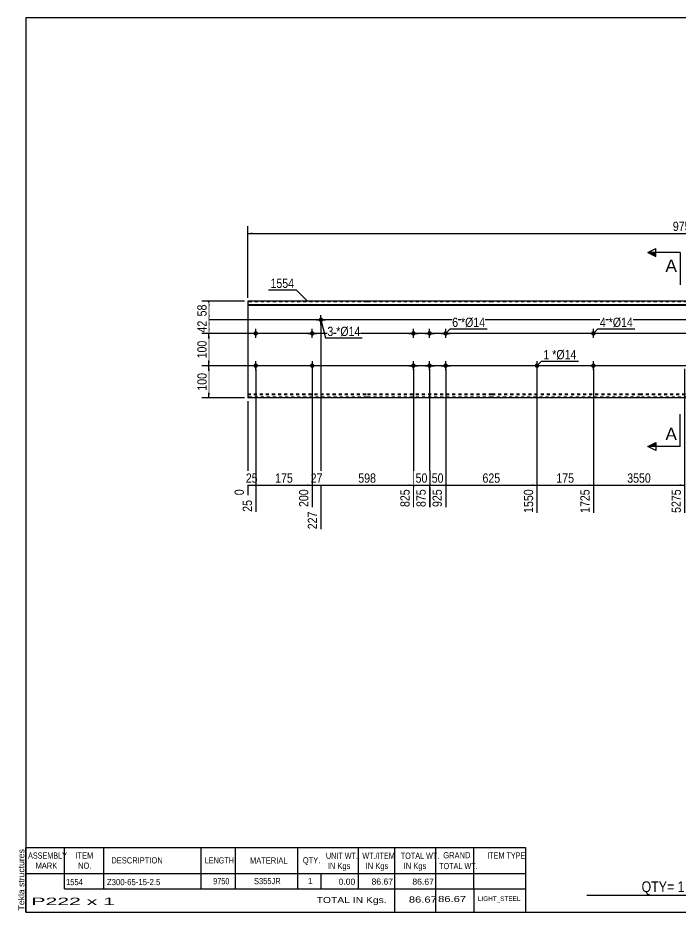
# Model space of a CAD drawing. Header units: millimetres. Extents: x -71 to 331, y -174 to 103.
# Drawn here: x -71.3 to 134.1, y -174.3 to 102.8 of the extents above; entities that cross this region are included whole.
import ezdxf

# ---------------------------------------------------------------- set-up
doc = ezdxf.new("R2010")
doc.units = ezdxf.units.MM
doc.linetypes.add('DXK_LINE_DOT1', pattern=[1.8814, 0.9407, -0.9407])
doc.styles.add('Arial', font='ARIAL.TTF', dxfattribs={"height": 0.2})
doc.styles.add('Arial Narrow', font='ARIALN.TTF', dxfattribs={"height": 0.2})

# ---------------------------------------------------------------- blocks, each defined once
blk = doc.blocks.new('Unknown-629084313-1929')
at = {"color": 5, "linetype": 'Continuous'}
for p, q in [((331.25, 102.75), (-68.75, 102.75)), ((-68.75, 102.75), (-68.75, -174.25)), ((331.25, -174.25), (331.25, 102.75)), ((-68.75, -174.25), (331.25, -174.25))]:
    blk.add_line(p, q, dxfattribs=at)
at = {"color": 174, "linetype": 'Continuous', "style": 'Arial'}
blk.add_text('Tekla structures', height=1.9102, rotation=90, dxfattribs=at).set_placement((-69.25, -173.75))
blk = doc.blocks.new('Part-629084313-1218 - 1203')
at = {"color": 2, "linetype": 'Continuous'}
for p, q in [((0, 15), (0, -15)), ((37, 15), (0, 15)), ((0, 13.94), (37, 13.94)), ((75.69, 15), (37.1, 15)), ((37.1, 13.94), (75.69, 13.94)), ((121.49, 15), (75.79, 15)), ((75.79, 13.94), (121.49, 13.94)), ((149.39, 15), (121.59, 15)), ((121.59, 13.94), (149.39, 13.94)), ((195.18, 15), (149.49, 15)), ((149.49, 13.94), (195.18, 13.94)), ((233.88, 15), (195.28, 15)), ((195.28, 13.94), (233.88, 13.94)), ((270.98, 15), (233.98, 15)), ((233.98, 13.94), (270.98, 13.94)), ((270.98, 13.94), (270.98, 15)), ((270.98, -15), (270.98, 13.94)), ((0, 13.76), (37, 13.76)), ((37.1, 13.76), (75.69, 13.76)), ((75.79, 13.76), (121.49, 13.76)), ((121.59, 13.76), (149.39, 13.76)), ((149.49, 13.76), (195.18, 13.76)), ((195.28, 13.76), (233.88, 13.76)), ((233.98, 13.76), (270.98, 13.76)), ((37, -15), (0, -15)), ((75.69, -15), (37.1, -15)), ((121.49, -15), (75.79, -15)), ((149.39, -15), (121.59, -15)), ((195.18, -15), (149.49, -15)), ((233.88, -15), (195.28, -15)), ((270.98, -15), (233.98, -15))]:
    blk.add_line(p, q, dxfattribs=at)
at = {"color": 7, "linetype": 'DXK_LINE_DOT1'}
for p, q in [((37, 14.75), (0, 14.75)), ((75.69, 14.75), (37.1, 14.75)), ((121.49, 14.75), (75.79, 14.75)), ((149.39, 14.75), (121.59, 14.75)), ((195.18, 14.75), (149.49, 14.75)), ((233.88, 14.75), (195.28, 14.75)), ((270.98, 14.75), (233.98, 14.75)), ((0, -13.76), (37, -13.76)), ((37.1, -13.76), (75.69, -13.76)), ((75.79, -13.76), (121.49, -13.76)), ((121.59, -13.76), (149.39, -13.76)), ((149.49, -13.76), (195.18, -13.76)), ((195.28, -13.76), (233.88, -13.76)), ((233.98, -13.76), (270.98, -13.76)), ((0, -13.94), (37, -13.94)), ((37, -14.75), (0, -14.75)), ((37.1, -13.94), (75.69, -13.94)), ((75.69, -14.75), (37.1, -14.75)), ((75.79, -13.94), (121.49, -13.94)), ((121.49, -14.75), (75.79, -14.75)), ((121.59, -13.94), (149.39, -13.94)), ((149.39, -14.75), (121.59, -14.75)), ((149.49, -13.94), (195.18, -13.94)), ((195.18, -14.75), (149.49, -14.75)), ((195.28, -13.94), (233.88, -13.94)), ((233.88, -14.75), (195.28, -14.75)), ((233.98, -13.94), (270.98, -13.94)), ((270.98, -14.75), (233.98, -14.75))]:
    blk.add_line(p, q, dxfattribs=at)
blk = doc.blocks.new('Bolt-629084313-1219 - 1203')
at = {"linetype": 'Continuous'}
for points in [[(50.69, 5, -1), (52.09, 5, -1)], [(55.69, 5, -1), (57.09, 5, -1)], [(60.69, 5, -1), (62.09, 5, -1)], [(50.69, -5, -1), (52.09, -5, -1)], [(55.69, -5, -1), (57.09, -5, -1)], [(60.69, -5, -1), (62.09, -5, -1)]]:
    blk.add_hatch(color=3, dxfattribs=at).paths.add_polyline_path(points)
at = {"color": 3, "linetype": 'Continuous'}
for p, q in [((51.39, 3.6), (51.39, 6.4)), ((56.39, 3.6), (56.39, 6.4)), ((61.39, 3.6), (61.39, 6.4)), ((49.99, 5), (52.79, 5)), ((54.99, 5), (57.79, 5)), ((59.99, 5), (62.79, 5)), ((49.99, -5), (52.79, -5)), ((51.39, -6.4), (51.39, -3.6)), ((54.99, -5), (57.79, -5)), ((56.39, -6.4), (56.39, -3.6)), ((59.99, -5), (62.79, -5)), ((61.39, -6.4), (61.39, -3.6))]:
    blk.add_line(p, q, dxfattribs=at)
blk = doc.blocks.new('Bolt-629084313-1220 - 1203')
at = {"linetype": 'Continuous'}
blk.add_hatch(color=3, dxfattribs=at).paths.add_polyline_path([(22, 9.21, -1), (23.4, 9.21, -1)])
at = {"color": 3, "linetype": 'Continuous'}
for p, q in [((21.3, 9.21), (24.1, 9.21)), ((22.7, 7.81), (22.7, 10.61))]:
    blk.add_line(p, q, dxfattribs=at)
blk = doc.blocks.new('Bolt-629084313-1221 - 1203')
at = {"linetype": 'Continuous'}
blk.add_hatch(color=3, dxfattribs=at).paths.add_polyline_path([(20.7, -5, -1), (19.3, -5, -1)])
at = {"color": 3, "linetype": 'Continuous'}
for p, q in [((21.4, -5), (18.6, -5)), ((20, -3.6), (20, -6.4))]:
    blk.add_line(p, q, dxfattribs=at)
blk = doc.blocks.new('Bolt-629084313-1222 - 1203')
at = {"linetype": 'Continuous'}
blk.add_hatch(color=3, dxfattribs=at).paths.add_polyline_path([(19.3, 5, -1), (20.7, 5, -1)])
at = {"color": 3, "linetype": 'Continuous'}
for p, q in [((20, 3.6), (20, 6.4)), ((18.6, 5), (21.4, 5))]:
    blk.add_line(p, q, dxfattribs=at)
blk = doc.blocks.new('Bolt-629084313-1230 - 1203')
at = {"linetype": 'Continuous'}
blk.add_hatch(color=3, dxfattribs=at).paths.add_polyline_path([(90.39, -5, -1), (88.99, -5, -1)])
at = {"color": 3, "linetype": 'Continuous'}
for p, q in [((91.09, -5), (88.29, -5)), ((89.69, -3.6), (89.69, -6.4))]:
    blk.add_line(p, q, dxfattribs=at)
blk = doc.blocks.new('Bolt-629084313-1231 - 1203')
at = {"linetype": 'Continuous'}
for points in [[(1.8, 5, -1), (3.2, 5, -1)], [(106.49, 5, -1), (107.89, 5, -1)]]:
    blk.add_hatch(color=3, dxfattribs=at).paths.add_polyline_path(points)
at = {"color": 3, "linetype": 'Continuous'}
for p, q in [((2.5, 3.6), (2.5, 6.4)), ((107.19, 3.6), (107.19, 6.4)), ((3.9, 5), (1.1, 5)), ((108.59, 5), (105.79, 5))]:
    blk.add_line(p, q, dxfattribs=at)
blk = doc.blocks.new('Bolt-629084313-1232 - 1203')
at = {"linetype": 'Continuous'}
for points in [[(1.8, -5, -1), (3.2, -5, -1)], [(106.49, -5, -1), (107.89, -5, -1)]]:
    blk.add_hatch(color=3, dxfattribs=at).paths.add_polyline_path(points)
at = {"color": 3, "linetype": 'Continuous'}
for p, q in [((3.9, -5), (1.1, -5)), ((2.5, -6.4), (2.5, -3.6)), ((108.59, -5), (105.79, -5)), ((107.19, -6.4), (107.19, -3.6))]:
    blk.add_line(p, q, dxfattribs=at)
blk = doc.blocks.new('StraightDimension-629084313-1289 - 1203')
at = {"linetype": 'Continuous'}
blk.add_hatch(color=7, dxfattribs=at).paths.add_polyline_path([(1, -41.75), (2.5, -42), (1, -42.25)])
at = {"color": 7, "linetype": 'Continuous'}
for p, q in [((2.5, -6), (2.5, -50.26)), ((0, -16), (0, -45.13)), ((0, -42), (2.5, -42))]:
    blk.add_line(p, q, dxfattribs=at)
at = {"color": 0}
blk.add_wipeout([(3.68, -41.85), (3.68, -37.65), (-1.18, -37.65), (-1.18, -41.85)], dxfattribs=at)
at = {"color": 0, "linetype": 'Continuous'}
blk.add_wipeout([(1.9, -46), (-2.3, -46), (-2.3, -50.86), (1.9, -50.86)], dxfattribs=at)
at = {"color": 3, "style": 'Arial Narrow'}
blk.add_text('25', height=2.863, dxfattribs=at).set_placement((-0.58, -41.25))
at = {"color": 0, "linetype": 'Continuous'}
blk.add_wipeout([(-0.6, -42.7), (-4.8, -42.7), (-4.8, -45.73), (-0.6, -45.73)], dxfattribs=at)
at = {"color": 3, "linetype": 'Continuous', "style": 'Arial Narrow'}
for s, height, p in [('0', 2.86, (-1.2, -45.13)), ('25', 2.863, (1.3, -50.26))]:
    blk.add_text(s, height=height, rotation=90.0002, dxfattribs=at).set_placement(p)
blk = doc.blocks.new('StraightDimension-629084313-1284 - 1203')
at = {"linetype": 'Continuous'}
blk.add_hatch(color=7, dxfattribs=at).paths.add_polyline_path([(59.89, -41.75), (61.39, -42), (59.89, -42.25)])
at = {"color": 7, "linetype": 'Continuous'}
for p, q in [((56.39, -6), (56.39, -48.78)), ((61.39, -6), (61.39, -48.78)), ((56.39, -42), (61.39, -42))]:
    blk.add_line(p, q, dxfattribs=at)
at = {"color": 0}
blk.add_wipeout([(61.32, -41.85), (61.32, -37.65), (56.47, -37.65), (56.47, -41.85)], dxfattribs=at)
at = {"color": 3, "style": 'Arial Narrow'}
blk.add_text('50', height=2.863, dxfattribs=at).set_placement((57.07, -41.25))
at = {"color": 0, "linetype": 'Continuous'}
blk.add_wipeout([(60.79, -42.7), (56.59, -42.7), (56.59, -49.38), (60.79, -49.38)], dxfattribs=at)
at = {"color": 3, "linetype": 'Continuous', "style": 'Arial Narrow'}
blk.add_text('925', height=2.863, rotation=90.0002, dxfattribs=at).set_placement((60.19, -48.78))
blk = doc.blocks.new('StraightDimension-629084313-1283 - 1203')
at = {"linetype": 'Continuous'}
blk.add_hatch(color=7, dxfattribs=at).paths.add_polyline_path([(88.19, -41.75), (89.69, -42), (88.19, -42.25)])
at = {"color": 7, "linetype": 'Continuous'}
for p, q in [((61.39, -6), (61.39, -48.78)), ((89.69, -6), (89.69, -50.61)), ((61.39, -42), (89.69, -42))]:
    blk.add_line(p, q, dxfattribs=at)
at = {"color": 0}
blk.add_wipeout([(78.88, -41.85), (78.88, -37.65), (72.2, -37.65), (72.2, -41.85)], dxfattribs=at)
at = {"color": 0, "linetype": 'Continuous'}
blk.add_wipeout([(89.09, -42.7), (84.89, -42.7), (84.89, -51.21), (89.09, -51.21)], dxfattribs=at)
at = {"color": 3, "style": 'Arial Narrow'}
blk.add_text('625', height=2.863, dxfattribs=at).set_placement((72.8, -41.25))
at = {"color": 3, "linetype": 'Continuous', "style": 'Arial Narrow'}
blk.add_text('1550', height=2.863, rotation=90.0002, dxfattribs=at).set_placement((88.49, -50.61))
blk = doc.blocks.new('StraightDimension-629084313-1357 - 1203')
at = {"linetype": 'Continuous'}
for points in [[(-12.25, 13.5), (-12, 15), (-11.75, 13.5)], [(-11.75, 10.71), (-12, 9.21), (-12.25, 10.71)]]:
    blk.add_hatch(color=7, dxfattribs=at).paths.add_polyline_path(points)
at = {"color": 7, "linetype": 'Continuous'}
for p, q in [((-1, 15), (-14.25, 15)), ((-12, 9.21), (-12, 15)), ((247.28, 9.21), (-14.25, 9.21))]:
    blk.add_line(p, q, dxfattribs=at)
at = {"color": 0}
blk.add_wipeout([(-12.15, 14.53), (-16.35, 14.53), (-16.35, 9.68), (-12.15, 9.68)], dxfattribs=at)
at = {"color": 3, "style": 'Arial Narrow'}
blk.add_text('58', height=2.863, rotation=90.0002, dxfattribs=at).set_placement((-12.75, 10.28))
blk = doc.blocks.new('StraightDimension-629084313-1282 - 1203')
at = {"linetype": 'Continuous'}
blk.add_hatch(color=7, dxfattribs=at).paths.add_polyline_path([(105.69, -41.75), (107.19, -42), (105.69, -42.25)])
at = {"color": 7, "linetype": 'Continuous'}
for p, q in [((89.69, -6), (89.69, -50.61)), ((107.19, -6), (107.19, -50.61)), ((89.69, -42), (107.19, -42))]:
    blk.add_line(p, q, dxfattribs=at)
at = {"color": 0}
blk.add_wipeout([(101.78, -41.85), (101.78, -37.65), (95.1, -37.65), (95.1, -41.85)], dxfattribs=at)
at = {"color": 3, "style": 'Arial Narrow'}
blk.add_text('175', height=2.863, dxfattribs=at).set_placement((95.7, -41.25))
at = {"color": 0, "linetype": 'Continuous'}
blk.add_wipeout([(106.59, -42.7), (102.39, -42.7), (102.39, -51.21), (106.59, -51.21)], dxfattribs=at)
at = {"color": 3, "linetype": 'Continuous', "style": 'Arial Narrow'}
blk.add_text('1725', height=2.863, rotation=90.0002, dxfattribs=at).set_placement((105.99, -50.61))
blk = doc.blocks.new('StraightDimension-629084313-1286 - 1203')
at = {"linetype": 'Continuous'}
blk.add_hatch(color=7, dxfattribs=at).paths.add_polyline_path([(49.89, -41.75), (51.39, -42), (49.89, -42.25)])
at = {"color": 7, "linetype": 'Continuous'}
for p, q in [((22.7, 8.21), (22.7, -55.68)), ((51.39, -6), (51.39, -48.78)), ((22.7, -42), (51.39, -42))]:
    blk.add_line(p, q, dxfattribs=at)
at = {"color": 0}
blk.add_wipeout([(40.39, -41.85), (40.39, -37.65), (33.7, -37.65), (33.7, -41.85)], dxfattribs=at)
at = {"color": 0, "linetype": 'Continuous'}
blk.add_wipeout([(50.79, -42.7), (46.59, -42.7), (46.59, -49.38), (50.79, -49.38)], dxfattribs=at)
at = {"color": 3, "style": 'Arial Narrow'}
blk.add_text('598', height=2.863, dxfattribs=at).set_placement((34.3, -41.25))
at = {"color": 3, "linetype": 'Continuous', "style": 'Arial Narrow'}
blk.add_text('825', height=2.863, rotation=90.0002, dxfattribs=at).set_placement((50.19, -48.78))
blk = doc.blocks.new('StraightDimension-629084313-1358 - 1203')
at = {"linetype": 'Continuous'}
for points in [[(-12.25, 7.71), (-12, 9.21), (-11.75, 7.71)], [(-11.75, 6.5), (-12, 5), (-12.25, 6.5)]]:
    blk.add_hatch(color=7, dxfattribs=at).paths.add_polyline_path(points)
at = {"color": 7, "linetype": 'Continuous'}
for p, q in [((247.28, 9.21), (-14.25, 9.21)), ((-12, 5), (-12, 9.21)), ((162.78, 5), (-14.25, 5))]:
    blk.add_line(p, q, dxfattribs=at)
at = {"color": 0}
blk.add_wipeout([(-12.15, 9.53), (-16.35, 9.53), (-16.35, 4.68), (-12.15, 4.68)], dxfattribs=at)
at = {"color": 3, "style": 'Arial Narrow'}
blk.add_text('42', height=2.863, rotation=90.0002, dxfattribs=at).set_placement((-12.75, 5.28))
blk = doc.blocks.new('StraightDimension-629084313-1287 - 1203')
at = {"linetype": 'Continuous'}
blk.add_hatch(color=7, dxfattribs=at).paths.add_polyline_path([(21.2, -41.75), (22.7, -42), (21.2, -42.25)])
at = {"color": 7, "linetype": 'Continuous'}
for p, q in [((22.7, 8.21), (22.7, -55.68)), ((20, -6), (20, -48.78)), ((20, -42), (22.7, -42))]:
    blk.add_line(p, q, dxfattribs=at)
at = {"color": 0}
blk.add_wipeout([(23.78, -41.85), (23.78, -37.65), (18.92, -37.65), (18.92, -41.85)], dxfattribs=at)
at = {"color": 0, "linetype": 'Continuous'}
blk.add_wipeout([(22.1, -49.6), (17.9, -49.6), (17.9, -56.28), (22.1, -56.28)], dxfattribs=at)
at = {"color": 3, "style": 'Arial Narrow'}
blk.add_text('27', height=2.863, dxfattribs=at).set_placement((19.52, -41.25))
at = {"color": 3, "linetype": 'Continuous', "style": 'Arial Narrow'}
blk.add_text('227', height=2.863, rotation=90.0002, dxfattribs=at).set_placement((21.5, -55.68))
blk = doc.blocks.new('StraightDimension-629084313-1281 - 1203')
at = {"linetype": 'Continuous'}
blk.add_hatch(color=7, dxfattribs=at).paths.add_polyline_path([(133.99, -41.75), (135.49, -42), (133.99, -42.25)])
at = {"color": 7, "linetype": 'Continuous'}
for p, q in [((107.19, -6), (107.19, -50.61)), ((135.49, -6), (135.49, -50.61)), ((107.19, -42), (135.49, -42))]:
    blk.add_line(p, q, dxfattribs=at)
at = {"color": 0}
blk.add_wipeout([(125.6, -41.85), (125.6, -37.65), (117.08, -37.65), (117.08, -41.85)], dxfattribs=at)
at = {"color": 0, "linetype": 'Continuous'}
blk.add_wipeout([(134.89, -42.7), (130.69, -42.7), (130.69, -51.21), (134.89, -51.21)], dxfattribs=at)
at = {"color": 3, "style": 'Arial Narrow'}
blk.add_text('3550', height=2.863, dxfattribs=at).set_placement((117.68, -41.25))
at = {"color": 3, "linetype": 'Continuous', "style": 'Arial Narrow'}
blk.add_text('5275', height=2.863, rotation=90.0002, dxfattribs=at).set_placement((134.29, -50.61))
blk = doc.blocks.new('StraightDimension-629084313-1285 - 1203')
at = {"linetype": 'Continuous'}
blk.add_hatch(color=7, dxfattribs=at).paths.add_polyline_path([(54.89, -41.75), (56.39, -42), (54.89, -42.25)])
at = {"color": 7, "linetype": 'Continuous'}
for p, q in [((51.39, -6), (51.39, -48.78)), ((56.39, -6), (56.39, -48.78)), ((51.39, -42), (56.39, -42))]:
    blk.add_line(p, q, dxfattribs=at)
at = {"color": 0}
blk.add_wipeout([(56.32, -41.85), (56.32, -37.65), (51.47, -37.65), (51.47, -41.85)], dxfattribs=at)
at = {"color": 3, "style": 'Arial Narrow'}
blk.add_text('50', height=2.863, dxfattribs=at).set_placement((52.07, -41.25))
at = {"color": 0, "linetype": 'Continuous'}
blk.add_wipeout([(55.79, -42.7), (51.59, -42.7), (51.59, -49.38), (55.79, -49.38)], dxfattribs=at)
at = {"color": 3, "linetype": 'Continuous', "style": 'Arial Narrow'}
blk.add_text('875', height=2.863, rotation=90.0002, dxfattribs=at).set_placement((55.19, -48.78))
blk = doc.blocks.new('StraightDimension-629084313-1288 - 1203')
at = {"linetype": 'Continuous'}
blk.add_hatch(color=7, dxfattribs=at).paths.add_polyline_path([(18.5, -41.75), (20, -42), (18.5, -42.25)])
at = {"color": 7, "linetype": 'Continuous'}
for p, q in [((2.5, -6), (2.5, -50.26)), ((20, -6), (20, -48.78)), ((2.5, -42), (20, -42))]:
    blk.add_line(p, q, dxfattribs=at)
at = {"color": 0}
blk.add_wipeout([(14.59, -41.85), (14.59, -37.65), (7.91, -37.65), (7.91, -41.85)], dxfattribs=at)
at = {"color": 3, "style": 'Arial Narrow'}
blk.add_text('175', height=2.863, dxfattribs=at).set_placement((8.51, -41.25))
at = {"color": 0, "linetype": 'Continuous'}
blk.add_wipeout([(19.4, -42.7), (15.2, -42.7), (15.2, -49.38), (19.4, -49.38)], dxfattribs=at)
at = {"color": 3, "linetype": 'Continuous', "style": 'Arial Narrow'}
blk.add_text('200', height=2.863, rotation=90.0002, dxfattribs=at).set_placement((18.8, -48.78))
blk = doc.blocks.new('StraightDimension-629084313-1359 - 1203')
at = {"linetype": 'Continuous'}
for points in [[(-12.25, 3.5), (-12, 5), (-11.75, 3.5)], [(-11.75, -3.5), (-12, -5), (-12.25, -3.5)]]:
    blk.add_hatch(color=7, dxfattribs=at).paths.add_polyline_path(points)
at = {"color": 7, "linetype": 'Continuous'}
for p, q in [((162.78, 5), (-14.25, 5)), ((-12, -5), (-12, 5)), ((162.78, -5), (-14.25, -5))]:
    blk.add_line(p, q, dxfattribs=at)
at = {"color": 0}
blk.add_wipeout([(-12.15, 3.34), (-16.35, 3.34), (-16.35, -3.34), (-12.15, -3.34)], dxfattribs=at)
at = {"color": 3, "style": 'Arial Narrow'}
blk.add_text('100', height=2.863, rotation=90.0002, dxfattribs=at).set_placement((-12.75, -2.74))
blk = doc.blocks.new('StraightDimension-629084313-1360 - 1203')
at = {"linetype": 'Continuous'}
for points in [[(-12.25, -6.5), (-12, -5), (-11.75, -6.5)], [(-11.75, -13.5), (-12, -15), (-12.25, -13.5)]]:
    blk.add_hatch(color=7, dxfattribs=at).paths.add_polyline_path(points)
at = {"color": 7, "linetype": 'Continuous'}
for p, q in [((162.78, -5), (-14.25, -5)), ((-12, -15), (-12, -5)), ((-1, -15), (-14.25, -15))]:
    blk.add_line(p, q, dxfattribs=at)
at = {"color": 0}
blk.add_wipeout([(-12.15, -6.66), (-16.35, -6.66), (-16.35, -13.34), (-12.15, -13.34)], dxfattribs=at)
at = {"color": 3, "style": 'Arial Narrow'}
blk.add_text('100', height=2.863, rotation=90.0002, dxfattribs=at).set_placement((-12.75, -12.74))
blk = doc.blocks.new('StraightDimension-629084313-1389 - 1203')
at = {"linetype": 'Continuous'}
for points in [[(1.5, 35.75), (0, 36), (1.5, 36.25)], [(269.48, 36.25), (270.98, 36), (269.48, 35.75)]]:
    blk.add_hatch(color=7, dxfattribs=at).paths.add_polyline_path(points)
at = {"color": 7, "linetype": 'Continuous'}
for p, q in [((0, 16), (0, 38.25)), ((270.98, 16), (270.98, 38.25)), ((0, 36), (270.98, 36))]:
    blk.add_line(p, q, dxfattribs=at)
at = {"color": 0}
blk.add_wipeout([(139.74, 36.15), (139.74, 40.35), (131.23, 40.35), (131.23, 36.15)], dxfattribs=at)
at = {"color": 3, "style": 'Arial Narrow'}
blk.add_text('9750', height=2.863, dxfattribs=at).set_placement((131.83, 36.75))
blk = doc.blocks.new('CBS_CALLOFF-629084313-2001')
at = {"color": 7, "linetype": 'Continuous'}
blk.add_line((105.13, -168.98), (221.36, -169), dxfattribs=at)
at = {"color": 3, "linetype": 'Continuous', "style": 'Arial Narrow'}
blk.add_text('QTY= 1 Nos.      COLD FORMED     MKD : P222', height=3.3405, dxfattribs=at).set_placement((122.13, -168.09))
blk = doc.blocks.new('CBS_BOM-629084313-2000')
at = {"color": 7, "linetype": 'Continuous'}
for p, q in [((-68.78, -162.28), (-68.78, -154.28)), ((-68.78, -154.28), (86.14, -154.28)), ((-56.78, -162.28), (-56.78, -154.28)), ((-44.59, -162.28), (-44.59, -154.28)), ((-14.43, -162.28), (-14.43, -154.28)), ((-3.75, -162.28), (-3.75, -154.28)), ((15.57, -162.28), (15.57, -154.28)), ((34.37, -162.28), (34.37, -154.28)), ((45.58, -162.28), (45.58, -154.28)), ((58.37, -162.28), (58.37, -154.28)), ((70.12, -162.28), (70.12, -154.28)), ((86.14, -154.29), (86.14, -162.27)), ((-68.78, -162.28), (86.14, -162.28)), ((-68.78, -167.08), (-68.78, -162.28)), ((-56.78, -167.08), (-56.78, -162.28)), ((-44.59, -167.08), (-44.59, -162.28)), ((-14.43, -167.08), (-14.43, -162.28)), ((-3.75, -167.08), (-3.75, -162.28)), ((15.57, -167.08), (15.57, -162.28)), ((22.83, -167.08), (22.83, -162.28)), ((34.37, -167.08), (34.37, -162.28)), ((45.58, -167.08), (45.58, -162.28)), ((58.37, -167.08), (58.37, -162.28)), ((70.14, -167.08), (70.14, -162.28)), ((86.14, -162.28), (86.14, -167.08)), ((-68.78, -174.28), (-68.78, -167.1)), ((-56.78, -167.08), (86.14, -167.08)), ((45.58, -174.28), (45.58, -167.1)), ((58.37, -174.28), (58.37, -167.1)), ((70.18, -174.28), (70.18, -167.1)), ((86.14, -167.08), (86.14, -174.28)), ((-68.78, -174.28), (86.14, -174.28))]:
    blk.add_line(p, q, dxfattribs=at)
at = {"color": 3, "linetype": 'Continuous', "style": 'Arial'}
for s, height, width, p in [('ASSEMBLY', 1.91, 0.7, (-68.1, -157.71)), ('ITEM', 1.91, 0.8, (-53.45, -157.71)), ('DESCRIPTION', 1.9102, 0.8, (-42.27, -159.21)), ('LENGTH', 1.91, 0.7, (-13.32, -159.21)), ('MATERIAL', 1.91, 0.8, (0.7, -159.26)), ('QTY.', 1.91, 0.8, (17.09, -159.18)), ('UNIT WT.', 1.91, 0.7, (24.26, -157.78)), ('WT./ITEM', 1.91, 0.7, (35.55, -157.78)), ('TOTAL WT.', 1.91, 0.7, (47.49, -157.78)), ('GRAND', 1.91, 0.8, (60.64, -157.62)), ('ITEM TYPE', 1.91, 0.7, (74.28, -157.7)), ('MARK', 1.91, 0.8, (-65.78, -160.84)), ('NO.', 1.91, 0.8, (-52.6, -160.84)), ('IN Kgs', 1.91, 0.8, (24.84, -160.92)), ('IN Kgs', 1.91, 0.8, (36.59, -160.92)), ('IN Kgs', 1.91, 0.8, (48.38, -160.92)), ('TOTAL WT.', 1.91, 0.7, (59.38, -160.96))]:
    blk.add_text(s, height=height, dxfattribs=dict(at, width=width)).set_placement(p)
at = {"color": 7, "linetype": 'Continuous', "style": 'Arial'}
for s, height, width, p in [('1554', 1.91, 0.8, (-56.32, -165.93)), ('Z300-65-15-2.5', 1.9102, 0.9, (-43.65, -165.93)), ('9750', 1.91, 0.85, (-10.71, -165.65)), ('S355JR', 1.91, 0.8, (1.94, -165.62))]:
    blk.add_text(s, height=height, dxfattribs=dict(at, width=width)).set_placement(p)
for s, p in [('1', (18.66, -165.62)), ('0.00', (28.17, -165.81)), ('86.67', (38.39, -165.78)), ('86.67', (51.06, -165.81))]:
    blk.add_text(s, height=1.91, dxfattribs=at).set_placement(p)
at = {"color": 6, "linetype": 'Continuous', "style": 'Arial'}
for s, height, width, p in [('P222 x 1', 2.292, 2.05, (-67.06, -172.09)), ('TOTAL IN Kgs.', 1.9102, 1.2, (21.38, -171.48)), ('86.67', 1.91, 1.3, (49.97, -171.33)), ('86.67', 1.91, 1.3, (59.04, -171.17))]:
    blk.add_text(s, height=height, dxfattribs=dict(at, width=width)).set_placement(p)
blk.add_text('LIGHT_STEEL', height=1.4135, dxfattribs=at).set_placement((71.39, -170.83))
blk = doc.blocks.new('Mark-629084313-1392 - 1203')
at = {"color": 0}
blk.add_wipeout([(14.39, 19.09), (14.39, 22.09), (7.08, 22.09), (7.08, 19.09)], dxfattribs=at)
blk.add_wipeout([(14.39, 19.09), (14.39, 22.09), (7.08, 22.09), (7.08, 19.09)], dxfattribs=at)
at = {"color": 7, "linetype": 'Continuous'}
for p in [(6.48, 18.49), (18.52, 14.95)]:
    blk.add_line(p, (14.99, 18.49), dxfattribs=at)
at = {"color": 3, "style": 'Arial Narrow'}
blk.add_text('1554', height=2.863, dxfattribs=at).set_placement((7.08, 19.09))
blk = doc.blocks.new('Mark-629084313-1425 - 1203')
at = {"color": 0}
blk.add_wipeout([(65.24, 7.01), (65.24, 10.01), (63.41, 10.01), (63.41, 7.01)], dxfattribs=at)
blk.add_wipeout([(65.24, 7.01), (65.24, 10.01), (63.41, 10.01), (63.41, 7.01)], dxfattribs=at)
at = {"color": 7, "linetype": 'Continuous'}
blk.add_line((61.39, 5), (62.81, 6.41), dxfattribs=at)
at = {"color": 0}
blk.add_wipeout([(67.41, 7.01), (67.41, 10.01), (66.14, 10.01), (66.14, 7.01)], dxfattribs=at)
blk.add_wipeout([(67.41, 7.01), (67.41, 10.01), (66.14, 10.01), (66.14, 7.01)], dxfattribs=at)
at = {"color": 3, "style": 'Arial Narrow'}
blk.add_text('6', height=2.86, dxfattribs=at).set_placement((63.41, 7.01))
at = {"color": 0}
blk.add_wipeout([(73.63, 7.01), (73.63, 10.01), (67.41, 10.01), (67.41, 7.01)], dxfattribs=at)
blk.add_wipeout([(73.63, 7.01), (73.63, 10.01), (67.41, 10.01), (67.41, 7.01)], dxfattribs=at)
at = {"color": 7, "linetype": 'Continuous'}
blk.add_line((62.81, 6.41), (74.23, 6.41), dxfattribs=at)
at = {"color": 3, "style": 'Arial Narrow'}
for s, height, p in [('*', 2.86, (66.14, 7.01)), ('Ø14', 2.863, (67.41, 7.01))]:
    blk.add_text(s, height=height, dxfattribs=at).set_placement(p)
blk = doc.blocks.new('Mark-629084313-1428 - 1203')
at = {"color": 0}
blk.add_wipeout([(93.53, -2.99), (93.53, 0.01), (91.71, 0.01), (91.71, -2.99)], dxfattribs=at)
blk.add_wipeout([(93.53, -2.99), (93.53, 0.01), (91.71, 0.01), (91.71, -2.99)], dxfattribs=at)
at = {"color": 7, "linetype": 'Continuous'}
blk.add_line((89.69, -5), (91.11, -3.59), dxfattribs=at)
at = {"color": 0}
blk.add_wipeout([(95.71, -2.99), (95.71, 0.01), (94.43, 0.01), (94.43, -2.99)], dxfattribs=at)
blk.add_wipeout([(95.71, -2.99), (95.71, 0.01), (94.43, 0.01), (94.43, -2.99)], dxfattribs=at)
at = {"color": 3, "style": 'Arial Narrow'}
blk.add_text('1', height=2.86, dxfattribs=at).set_placement((91.71, -2.99))
at = {"color": 0}
blk.add_wipeout([(101.92, -2.99), (101.92, 0.01), (95.71, 0.01), (95.71, -2.99)], dxfattribs=at)
blk.add_wipeout([(101.92, -2.99), (101.92, 0.01), (95.71, 0.01), (95.71, -2.99)], dxfattribs=at)
at = {"color": 7, "linetype": 'Continuous'}
blk.add_line((91.11, -3.59), (102.52, -3.59), dxfattribs=at)
at = {"color": 3, "style": 'Arial Narrow'}
for s, height, p in [('*', 2.86, (94.43, -2.99)), ('Ø14', 2.863, (95.71, -2.99))]:
    blk.add_text(s, height=height, dxfattribs=at).set_placement(p)
blk = doc.blocks.new('SectionMark-629084313-1270 - 1203')
at = {"linetype": 'Continuous'}
for points in [[(126.58, 30.05), (126.58, 28.8), (124.08, 30.05)], [(126.58, -28.8), (126.58, -30.05), (124.08, -30.05)]]:
    blk.add_hatch(color=30, dxfattribs=at).paths.add_polyline_path(points)
at = {"color": 30, "linetype": 'Continuous'}
for p, q in [((124.08, 30.05), (126.58, 31.3)), ((126.58, 28.8), (126.58, 31.3)), ((134.08, 30.05), (124.08, 30.05)), ((124.08, 30.05), (126.58, 28.8)), ((124.08, -30.05), (126.58, -28.8)), ((134.08, -30.05), (124.08, -30.05)), ((126.58, -31.3), (124.08, -30.05)), ((126.58, -28.8), (126.58, -31.3))]:
    blk.add_line(p, q, dxfattribs=at)
at = {"color": 0, "linetype": 'Continuous'}
for points in [[(133.08, 24.05), (133.08, 28.05), (129.53, 28.05), (129.53, 24.05)], [(133.08, -28.05), (133.08, -24.05), (129.53, -24.05), (129.53, -28.05)]]:
    blk.add_wipeout(points, dxfattribs=at)
at = {"color": 30, "linetype": 'Continuous'}
for p, q in [((134.08, 30.05), (134.08, 20.05)), ((134.08, -30.05), (134.08, -20.05))]:
    blk.add_line(p, q, dxfattribs=at)
at = {"color": 96, "linetype": 'Continuous', "style": 'Arial'}
for p in [(129.53, 24.05), (129.53, -28.05)]:
    blk.add_text('A', height=3.82, dxfattribs=at).set_placement(p)
blk = doc.blocks.new('MarkSet-629084313-1404 - 1203')
at = {"color": 0}
blk.add_wipeout([(26.54, 4.19), (26.54, 7.19), (24.71, 7.19), (24.71, 4.19)], dxfattribs=at)
blk.add_wipeout([(26.54, 4.19), (26.54, 7.19), (24.71, 7.19), (24.71, 4.19)], dxfattribs=at)
at = {"color": 7, "linetype": 'Continuous'}
blk.add_line((22.7, 9.21), (24.11, 3.59), dxfattribs=at)
at = {"color": 0}
blk.add_wipeout([(28.72, 4.19), (28.72, 7.19), (27.44, 7.19), (27.44, 4.19)], dxfattribs=at)
blk.add_wipeout([(28.72, 4.19), (28.72, 7.19), (27.44, 7.19), (27.44, 4.19)], dxfattribs=at)
at = {"color": 3, "style": 'Arial Narrow'}
blk.add_text('3', height=2.86, dxfattribs=at).set_placement((24.71, 4.19))
at = {"color": 0}
blk.add_wipeout([(34.93, 4.19), (34.93, 7.19), (28.72, 7.19), (28.72, 4.19)], dxfattribs=at)
blk.add_wipeout([(34.93, 4.19), (34.93, 7.19), (28.72, 7.19), (28.72, 4.19)], dxfattribs=at)
at = {"color": 7, "linetype": 'Continuous'}
blk.add_line((24.11, 3.59), (35.53, 3.59), dxfattribs=at)
at = {"color": 3, "style": 'Arial Narrow'}
for s, height, p in [('*', 2.86, (27.44, 4.19)), ('Ø14', 2.863, (28.72, 4.19))]:
    blk.add_text(s, height=height, dxfattribs=at).set_placement(p)
blk = doc.blocks.new('MarkSet-629084313-1422 - 1203')
at = {"color": 0}
blk.add_wipeout([(111.03, 7.01), (111.03, 10.01), (109.21, 10.01), (109.21, 7.01)], dxfattribs=at)
blk.add_wipeout([(111.03, 7.01), (111.03, 10.01), (109.21, 10.01), (109.21, 7.01)], dxfattribs=at)
at = {"color": 7, "linetype": 'Continuous'}
blk.add_line((107.19, 5), (108.61, 6.41), dxfattribs=at)
at = {"color": 0}
blk.add_wipeout([(113.21, 7.01), (113.21, 10.01), (111.93, 10.01), (111.93, 7.01)], dxfattribs=at)
blk.add_wipeout([(113.21, 7.01), (113.21, 10.01), (111.93, 10.01), (111.93, 7.01)], dxfattribs=at)
at = {"color": 3, "style": 'Arial Narrow'}
blk.add_text('4', height=2.86, dxfattribs=at).set_placement((109.21, 7.01))
at = {"color": 0}
blk.add_wipeout([(119.42, 7.01), (119.42, 10.01), (113.21, 10.01), (113.21, 7.01)], dxfattribs=at)
blk.add_wipeout([(119.42, 7.01), (119.42, 10.01), (113.21, 10.01), (113.21, 7.01)], dxfattribs=at)
at = {"color": 7, "linetype": 'Continuous'}
blk.add_line((108.61, 6.41), (120.02, 6.41), dxfattribs=at)
at = {"color": 3, "style": 'Arial Narrow'}
for s, height, p in [('*', 2.86, (111.93, 7.01)), ('Ø14', 2.863, (113.21, 7.01))]:
    blk.add_text(s, height=height, dxfattribs=at).set_placement(p)

msp = doc.modelspace()

# ---------------------------------------------------------------- block references
for name in ['Unknown-629084313-1929', 'Part-629084313-1218 - 1203', 'Bolt-629084313-1220 - 1203', 'Bolt-629084313-1231 - 1203', 'Bolt-629084313-1222 - 1203', 'Bolt-629084313-1219 - 1203', 'Bolt-629084313-1232 - 1203', 'Bolt-629084313-1221 - 1203', 'Bolt-629084313-1230 - 1203', 'CBS_BOM-629084313-2000', 'CBS_CALLOFF-629084313-2001']:
    msp.add_blockref(name, (0, 0))

# ---------------------------------------------------------------- next in the draw order: block references
for name in ['StraightDimension-629084313-1357 - 1203', 'StraightDimension-629084313-1289 - 1203', 'StraightDimension-629084313-1284 - 1203']:
    msp.add_blockref(name, (0, 0))

# ---------------------------------------------------------------- next in the draw order: block references
for name in ['StraightDimension-629084313-1389 - 1203', 'StraightDimension-629084313-1286 - 1203', 'StraightDimension-629084313-1283 - 1203']:
    msp.add_blockref(name, (0, 0))

# ---------------------------------------------------------------- next in the draw order: block references
for name in ['Mark-629084313-1392 - 1203', 'StraightDimension-629084313-1358 - 1203', 'StraightDimension-629084313-1285 - 1203', 'StraightDimension-629084313-1282 - 1203']:
    msp.add_blockref(name, (0, 0))

# ---------------------------------------------------------------- next in the draw order: block references
for name in ['StraightDimension-629084313-1287 - 1203', 'StraightDimension-629084313-1281 - 1203']:
    msp.add_blockref(name, (0, 0))

# ---------------------------------------------------------------- next in the draw order: block references
msp.add_blockref('StraightDimension-629084313-1288 - 1203', (0, 0))

# ---------------------------------------------------------------- next in the draw order: block references
msp.add_blockref('StraightDimension-629084313-1359 - 1203', (0, 0))

# ---------------------------------------------------------------- next in the draw order: block references
for name in ['MarkSet-629084313-1404 - 1203', 'Mark-629084313-1425 - 1203', 'MarkSet-629084313-1422 - 1203', 'StraightDimension-629084313-1360 - 1203']:
    msp.add_blockref(name, (0, 0))

# ---------------------------------------------------------------- next in the draw order: block references
for name in ['SectionMark-629084313-1270 - 1203', 'Mark-629084313-1428 - 1203']:
    msp.add_blockref(name, (0, 0))

doc.saveas('drawing.dxf')
